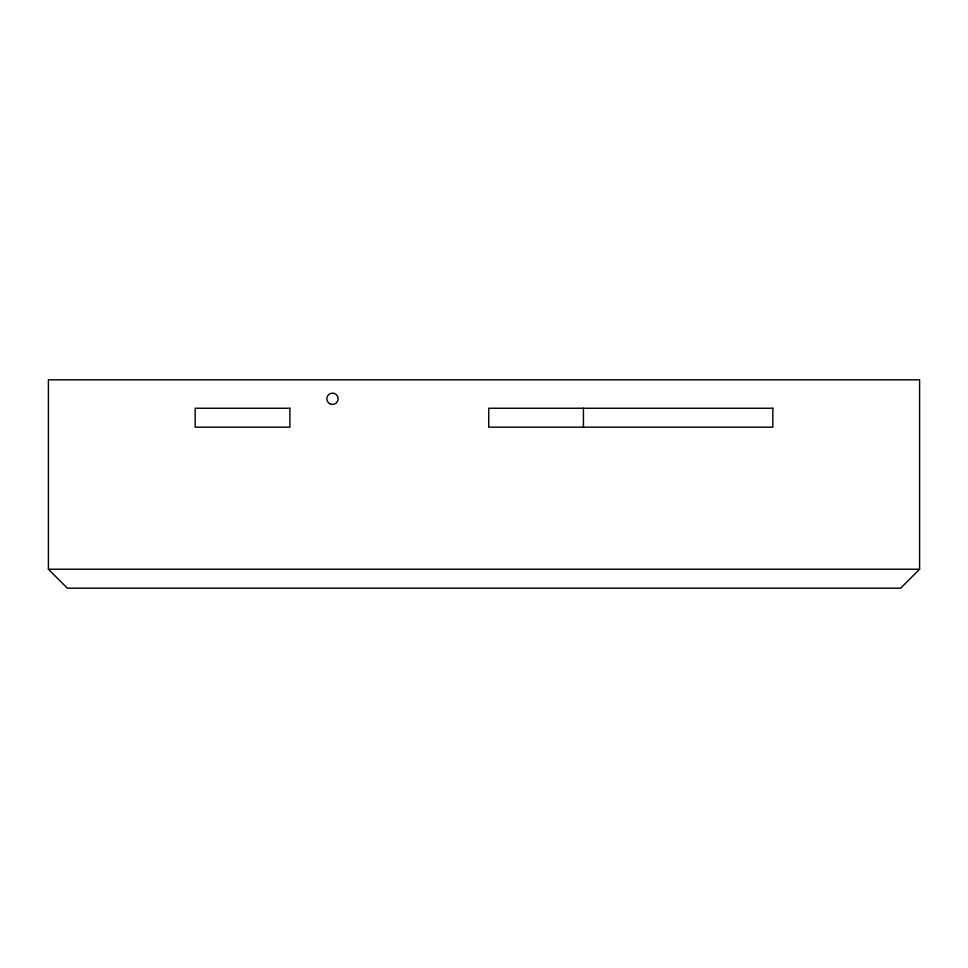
<?xml version="1.0" encoding="UTF-8"?>
<svg xmlns="http://www.w3.org/2000/svg" width="968" height="968" viewBox="0 0 968 968"><rect width="100%" height="100%" fill="white"/><g stroke="black" fill="none" stroke-linecap="round" stroke-linejoin="round"><path stroke-width="1.45" d="M919.6 569.22L900.663 588.169L67.337 588.169L48.4 569.22L48.4 379.831L919.6 379.831L919.6 569.22L48.4 569.22M583.426 408.242L583.426 427.178M289.88 408.242L195.173 408.242L195.173 427.178L289.88 427.178L289.88 408.242M772.827 408.242L488.731 408.242L488.731 427.178L772.827 427.178L772.827 408.242M329.64 403.692A5.687 5.687 0 0 0 338.171 398.78A5.687 5.687 0 0 0 329.64 393.855A5.687 5.687 0 0 0 329.64 403.692"/></g></svg>
